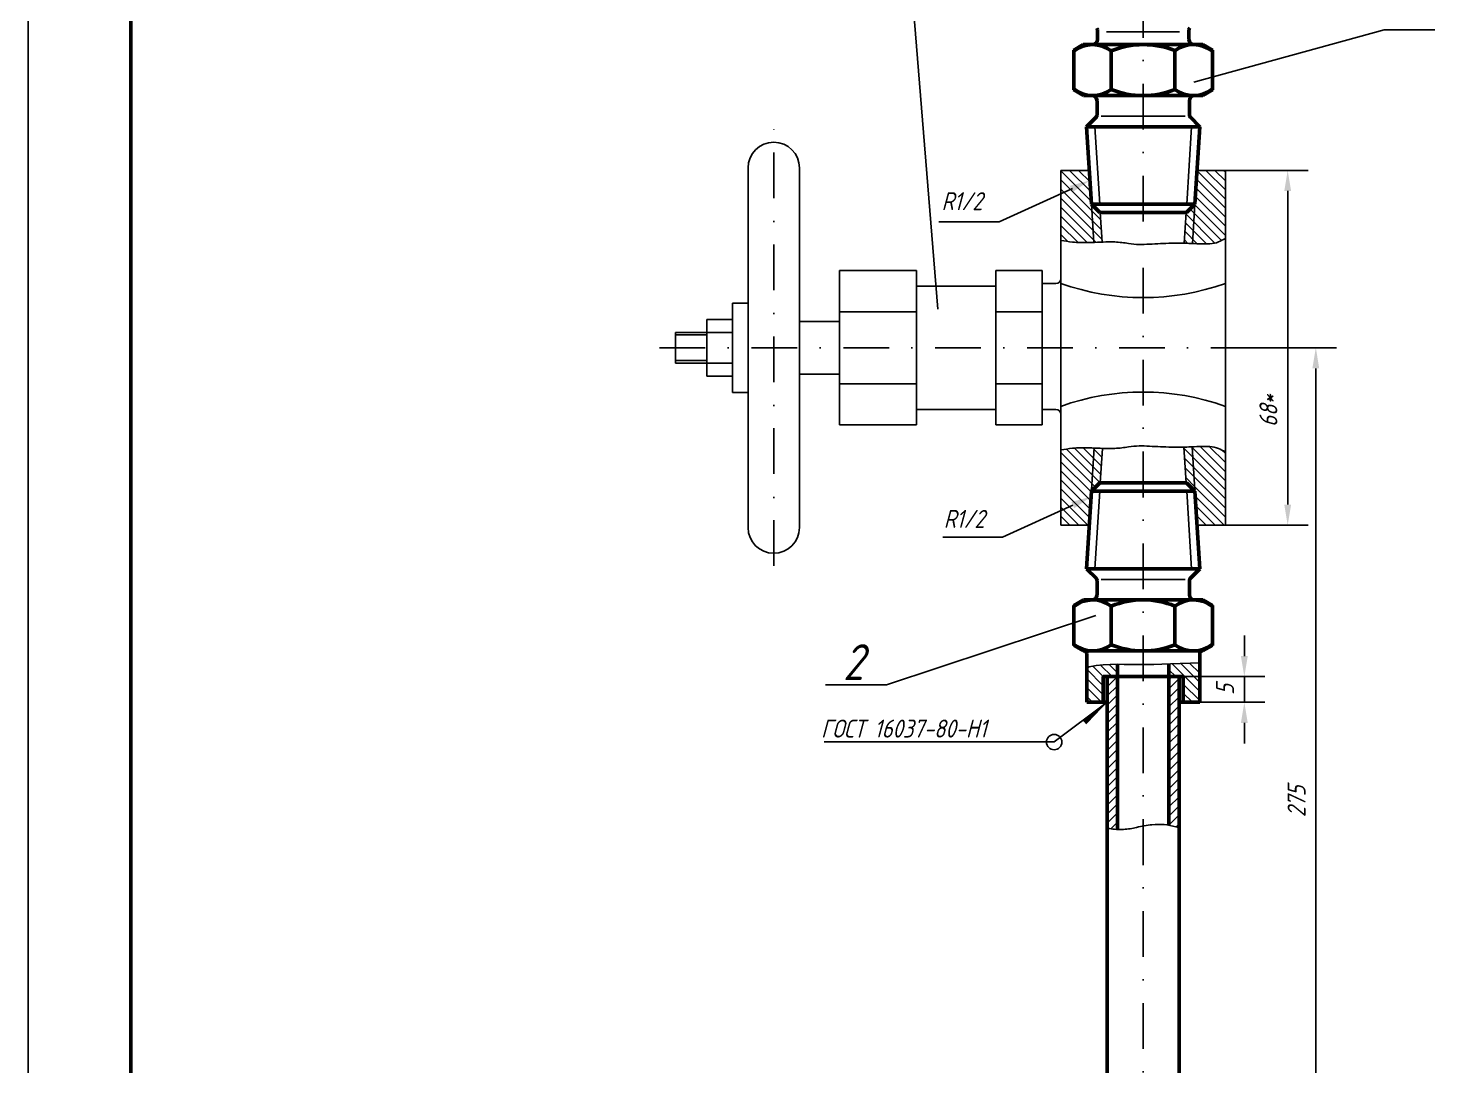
# Model space of a CAD drawing. Header units: inches. Extents: x 0 to 1949, y 0 to 841.
# Drawn here: x 0 to 273.7, y 419.9 to 621.8 of the extents above; entities that cross this region are included whole.
import ezdxf

# ---------------------------------------------------------------- set-up
doc = ezdxf.new("R2010")
doc.units = ezdxf.units.IN
doc.header["$LTSCALE"] = 0.7
doc.header["$MEASUREMENT"] = 0
doc.linetypes.add('DASHDOT', pattern=[25.4, 12.7, -6.35, 0, -6.35])
doc.styles.get("Standard").update_dxf_attribs({"font": 'romand.shx', "width": 0.8, "oblique": 15, "height": 3.5})
doc.dimstyles.get("Standard").update_dxf_attribs({"dimtxt": 3.5, "dimasz": 4, "dimexe": 4, "dimexo": 0, "dimgap": 2, "dimtad": 1, "dimdec": 0, "dimdsep": 46, "dimtxsty": 'Standard', "dimcen": 0.09, "dimadec": 0, "dimazin": 0, "dimtfac": 1, "dimtdec": 0, "dimtmove": 0, "dimatfit": 3, "dimfxl": 0, "dimtolj": 1, "dimtzin": 0, "dimlwd": 25, "dimlwe": 25, "dimarcsym": 0})
pattern_1 = [(135, (-43.1092, 44.3526), (-0.8838835, -0.8838835), [])]

# ---------------------------------------------------------------- blocks, each defined once
blk = doc.blocks.new('*D473')
at = {"color": 0, "linetype": 'Continuous', "lineweight": 25}
for p, q in [((236.65, 499.65), (236.65, 503.65)), ((224.77, 495.65), (240.65, 495.65)), ((236.65, 495.65), (236.65, 490.65)), ((224.77, 490.65), (240.65, 490.65)), ((236.65, 486.65), (236.65, 482.65))]:
    blk.add_line(p, q, dxfattribs=at)
for points in [[(235.98, 499.65), (237.31, 499.65), (236.65, 495.65)], [(235.98, 486.65), (237.31, 486.65), (236.65, 490.65)]]:
    blk.add_solid(points, dxfattribs=at)
at = {"layer": 'DEFPOINTS', "color": 0, "linetype": 'Continuous', "lineweight": 25}
for p in [(224.77, 495.65), (224.77, 490.65), (236.65, 490.65)]:
    blk.add_point(p, dxfattribs=at)
at = {"color": 0, "linetype": 'Continuous', "lineweight": 25, "insert": (232.9, 493.15), "char_height": 3.5, "attachment_point": 5, "rotation": 90}
blk.add_mtext('\\A1;5', dxfattribs=at)
blk = doc.blocks.new('*D474')
at = {"color": 0, "linetype": 'Continuous', "lineweight": 25}
for p, q in [((232.95, 559.61), (254.56, 559.61)), ((250.56, 288.64), (250.56, 555.61)), ((223.97, 284.64), (254.56, 284.64))]:
    blk.add_line(p, q, dxfattribs=at)
for points in [[(249.89, 555.61), (251.22, 555.61), (250.56, 559.61)], [(249.89, 288.64), (251.22, 288.64), (250.56, 284.64)]]:
    blk.add_solid(points, dxfattribs=at)
at = {"layer": 'DEFPOINTS', "color": 0, "linetype": 'Continuous', "lineweight": 25}
for p in [(232.95, 559.61), (250.56, 559.61), (223.97, 284.64)]:
    blk.add_point(p, dxfattribs=at)
at = {"color": 0, "linetype": 'Continuous', "lineweight": 25, "insert": (246.81, 471.39), "char_height": 3.5, "attachment_point": 5, "rotation": 90}
blk.add_mtext('\\A1;275', dxfattribs=at)
blk = doc.blocks.new('*D475')
at = {"color": 0, "linetype": 'Continuous', "lineweight": 25}
for p, q in [((232.95, 594.11), (249.08, 594.11)), ((245.08, 590.11), (245.08, 529.11)), ((232.95, 525.11), (249.08, 525.11))]:
    blk.add_line(p, q, dxfattribs=at)
for points in [[(244.42, 590.11), (245.75, 590.11), (245.08, 594.11)], [(244.42, 529.11), (245.75, 529.11), (245.08, 525.11)]]:
    blk.add_solid(points, dxfattribs=at)
at = {"layer": 'DEFPOINTS', "color": 0, "linetype": 'Continuous', "lineweight": 25}
for p in [(232.95, 594.11), (232.95, 525.11), (245.08, 525.11)]:
    blk.add_point(p, dxfattribs=at)
at = {"color": 0, "linetype": 'Continuous', "lineweight": 25, "insert": (241.33, 547.36), "char_height": 3.5, "attachment_point": 5, "rotation": 90}
blk.add_mtext('\\A1;68*', dxfattribs=at)

msp = doc.modelspace()

# ---------------------------------------------------------------- hatches: boundary and pattern name
at = {"linetype": 'Continuous', "lineweight": 25}
h = msp.add_hatch(dxfattribs=at)
h.set_pattern_fill('ANSI31', color=256, scale=10, angle=90, style=0)
h.set_pattern_definition(pattern_1)
h.paths.add_polyline_path([(232.95, 594.11), (227.45, 594.11), (227.03, 587.51), (226.56, 579.88, 0.013374), (229.94, 579.83, 0.103314), (231.62, 580.21, 0.018147), (232.95, 580.87)])
h.paths.add_polyline_path([(227.03, 587.51), (225.42, 585.91), (225.33, 585.91), (224.96, 579.95, -0.005152), (225.86, 579.91, 0.002755), (226.56, 579.88)])
h.paths.add_polyline_path([(208.61, 585.91), (208.52, 585.91), (206.91, 587.51), (207.37, 580.11, 0.005074), (208.97, 580.17)])
h.paths.add_polyline_path([(206.91, 587.51), (206.49, 594.11), (200.95, 594.11), (200.95, 580.49, 0.010158), (203.19, 580.17, 0.030036), (204.8, 580.07, 0.008147), (207.37, 580.11)])
h = msp.add_hatch(dxfattribs=at)
h.set_pattern_fill('ANSI31', color=256, scale=10, angle=90, style=0)
h.set_pattern_definition(pattern_1)
h.paths.add_polyline_path([(207.43, 540.12, 0.008345), (204.8, 540.16, 0.030036), (203.19, 540.06, 0.010158), (200.95, 539.74), (200.95, 539.24), (200.95, 525.11), (206.49, 525.11), (206.91, 531.71)])
h.paths.add_polyline_path([(209.03, 540.05, 0.005074), (207.43, 540.12), (206.91, 531.71), (208.52, 533.31), (208.61, 533.31)])
h.paths.add_polyline_path([(226.49, 540.35, 0.002508), (225.86, 540.32, -0.005508), (224.9, 540.28), (225.33, 533.31), (225.42, 533.31), (227.03, 531.71)])
h.paths.add_polyline_path([(232.95, 539.36, 0.018147), (231.62, 540.02, 0.103314), (229.94, 540.4, 0.013621), (226.49, 540.35), (227.08, 530.93), (227.45, 525.11), (232.95, 525.11)])
h = msp.add_hatch(dxfattribs=at)
h.set_pattern_fill('ANSI31', color=256, scale=10, angle=90, style=0)
h.set_pattern_definition(pattern_1)
h.paths.add_polyline_path([(227.97, 498.3), (226.16, 498.27), (224.14, 498.22), (222.29, 498.16), (221.97, 498.14), (221.97, 495.65), (224.77, 495.65), (224.77, 490.65), (227.97, 490.65)])
h.paths.add_polyline_path([(209.17, 495.65), (211.97, 495.65), (211.97, 498.05), (211.89, 498.05), (210.52, 498.03), (209.16, 497.96), (207.8, 497.79), (206.44, 497.52), (205.97, 497.38), (205.97, 490.65), (209.17, 490.65)])
h = msp.add_hatch(dxfattribs=at)
h.set_pattern_fill('ANSI31', color=256, scale=10, style=0)
h.set_pattern_definition([(45, (-43.1092, 44.3526), (-0.8838835, 0.8838835), [])])
h.paths.add_polyline_path([(209.97, 466.21, 0.005268), (210.36, 466.12, 0.040255), (211.97, 465.91), (211.97, 495.65), (209.97, 495.65)])
h.paths.add_polyline_path([(221.97, 466.74, -0.026699), (223.32, 466.45, -0.007944), (223.97, 466.26), (223.97, 495.65), (221.97, 495.65)])

# ---------------------------------------------------------------- linework, layer by layer
for p, q in [((0, 841), (0, 0)), ((209.83, 621.08), (216.95, 621.08)), ((210.32, 621.08), (223.78, 621.08)), ((224.06, 621.08), (216.95, 621.08)), ((228.59, 618.58), (230.45, 617.51)), ((230.45, 617.51), (230.45, 610.71)), ((205.35, 608.66), (216.95, 608.66)), ((216.95, 608.66), (205.35, 608.66)), ((216.99, 608.66), (205.4, 608.66)), ((207.21, 608.66), (205.4, 608.66)), ((205.4, 608.66), (206.99, 608.66)), ((216.95, 608.66), (228.54, 608.66)), ((226.73, 608.66), (228.54, 608.66)), ((228.54, 608.66), (226.95, 608.66)), ((228.54, 608.66), (230.45, 609.76)), ((208.81, 604.66), (216.99, 604.66)), ((225.13, 604.66), (216.95, 604.66)), ((140.08, 524.63), (140.08, 594.6)), ((150.08, 524.63), (150.08, 594.6)), ((200.95, 594.11), (200.95, 539.74)), ((200.95, 594.11), (200.95, 539.24)), ((232.95, 594.11), (232.95, 539.36)), ((203.24, 590.6), (188.91, 584.11)), ((216.97, 585.91), (208.6, 585.91)), ((216.97, 585.91), (225.34, 585.91)), ((157.86, 544.61), (157.86, 574.61)), ((172.86, 544.61), (172.86, 574.61)), ((188.31, 544.61), (188.31, 574.61)), ((197.31, 544.61), (197.31, 574.61)), ((199.95, 572.11), (197.31, 572.11)), ((178.31, 571.61), (172.86, 571.61)), ((175.27, 571.61), (188.31, 571.61)), ((137.08, 550.94), (137.08, 568.28)), ((140.08, 568.28), (137.08, 568.28)), ((132.08, 554.11), (132.08, 565.11)), ((132.08, 565.11), (137.08, 565.11)), ((157.86, 564.74), (150.08, 564.74)), ((125.94, 556.61), (125.94, 562.61)), ((125.94, 562.61), (137.08, 562.61)), ((125.94, 562.11), (132.08, 562.11)), ((125.94, 557.11), (132.08, 557.11)), ((125.94, 556.61), (137.08, 556.61)), ((132.08, 554.11), (137.08, 554.11)), ((157.86, 554.48), (150.08, 554.48)), ((140.08, 550.94), (137.08, 550.94)), ((178.31, 547.61), (172.86, 547.61)), ((175.27, 547.61), (188.31, 547.61)), ((199.95, 547.61), (197.31, 547.61)), ((200.95, 525.11), (200.95, 547.11)), ((232.95, 525.11), (232.95, 547.18)), ((216.97, 533.31), (208.6, 533.31)), ((216.97, 533.31), (225.34, 533.31)), ((203.26, 529.01), (189.61, 522.79)), ((208.81, 514.57), (216.99, 514.57)), ((225.13, 514.57), (216.95, 514.57)), ((205.35, 510.57), (216.95, 510.57)), ((216.95, 510.57), (205.35, 510.57)), ((216.99, 510.57), (205.4, 510.57)), ((207.21, 510.57), (205.4, 510.57)), ((205.4, 510.57), (206.99, 510.57)), ((216.95, 510.57), (228.54, 510.57)), ((226.73, 510.57), (228.54, 510.57)), ((228.54, 510.57), (226.95, 510.57)), ((228.54, 510.57), (230.45, 509.47)), ((230.45, 501.72), (230.45, 508.51)), ((228.59, 500.65), (230.45, 501.72)), ((209.97, 490.65), (199.65, 482.96))]:
    msp.add_line(p, q)
at = {"lineweight": 50}
for p, q in [((20, 836), (20, 5)), ((205.3, 618.58), (203.45, 617.51)), ((203.45, 617.51), (203.45, 609.76)), ((205.3, 618.58), (228.59, 618.58)), ((210.76, 617.37), (210.76, 609.86)), ((223.13, 617.4), (223.13, 609.86)), ((228.59, 618.58), (230.45, 617.51)), ((230.45, 617.51), (230.45, 609.76)), ((205.35, 608.66), (203.45, 609.76)), ((205.4, 608.66), (216.99, 608.66)), ((228.54, 608.66), (216.95, 608.66)), ((228.54, 608.66), (230.45, 609.76)), ((216.97, 602.61), (205.96, 602.61)), ((216.97, 602.61), (227.98, 602.61)), ((216.97, 587.51), (206.91, 587.51)), ((216.97, 585.91), (208.52, 585.91)), ((216.97, 587.51), (227.03, 587.51)), ((216.97, 585.91), (225.42, 585.91)), ((216.97, 531.71), (206.91, 531.71)), ((216.97, 533.31), (208.52, 533.31)), ((216.97, 533.31), (225.42, 533.31)), ((216.97, 531.71), (227.03, 531.71)), ((216.97, 516.61), (205.96, 516.61)), ((216.97, 516.61), (227.98, 516.61)), ((205.35, 510.57), (203.45, 509.47)), ((203.45, 501.72), (203.45, 509.47)), ((205.4, 510.57), (216.99, 510.57)), ((210.76, 501.86), (210.76, 509.37)), ((228.54, 510.57), (216.95, 510.57)), ((223.13, 501.82), (223.13, 509.37)), ((228.54, 510.57), (230.45, 509.47)), ((230.45, 501.72), (230.45, 509.47)), ((205.3, 500.65), (203.45, 501.72)), ((228.59, 500.65), (230.45, 501.72)), ((205.3, 500.65), (228.59, 500.65)), ((209.17, 495.65), (209.17, 490.65)), ((209.17, 495.65), (224.77, 495.65)), ((209.97, 495.65), (209.97, 366.72)), ((211.97, 495.65), (211.97, 465.91)), ((221.97, 495.65), (221.97, 466.74)), ((223.97, 495.65), (223.97, 366.77)), ((224.77, 495.65), (224.77, 490.65)), ((205.97, 490.65), (209.97, 490.65)), ((223.97, 490.65), (227.97, 490.65))]:
    msp.add_line(p, q, dxfattribs=at)
at = {"linetype": 'DASHDOT'}
for p, q in [((216.97, 771.85), (216.97, 202.63)), ((145.08, 517.18), (145.08, 603.53)), ((122.87, 559.61), (238.18, 559.61))]:
    msp.add_line(p, q, dxfattribs=at)
at = {"linetype": 'Continuous', "lineweight": 25}
for p, q in [((171.54, 634.28), (177.03, 567.15)), ((207.57, 602.61), (208.51, 587.51)), ((226.38, 602.61), (225.43, 587.51)), ((206.91, 587.51), (207.37, 580.07)), ((208.61, 585.91), (208.97, 580.17)), ((225.33, 585.91), (224.96, 579.95)), ((227.03, 587.51), (226.56, 579.85)), ((206.86, 530.93), (207.43, 540.12)), ((208.61, 533.31), (209.03, 540.05)), ((225.33, 533.31), (224.9, 540.25)), ((227.08, 530.93), (226.49, 540.35)), ((207.57, 516.61), (208.51, 531.71)), ((226.38, 516.61), (225.43, 531.71)), ((199.65, 482.96), (154.86, 482.96))]:
    msp.add_line(p, q, dxfattribs=at)
at = {"color": 1, "linetype": 'Continuous', "lineweight": 50}
for p, q in [((208.07, 621.43), (208.07, 619.58)), ((225.87, 621.47), (225.87, 619.58))]:
    msp.add_line(p, q, dxfattribs=at)
at = {"lineweight": 25}
for p, q in [((226.79, 611.24), (263.83, 621.45)), ((263.83, 621.45), (273.72, 621.45)), ((188.91, 584.11), (177.2, 584.11)), ((189.61, 522.79), (177.95, 522.79)), ((207.72, 507.52), (167, 494.04)), ((167, 494.04), (155.12, 494.04))]:
    msp.add_line(p, q, dxfattribs=at)
at = {"linetype": 'Continuous', "lineweight": 50}
for p, q in [((205.35, 608.66), (216.95, 608.66)), ((207.99, 607.66), (207.99, 604.87)), ((225.95, 607.66), (225.95, 604.87)), ((205.96, 602.61), (207.85, 604.51)), ((205.96, 602.61), (206.91, 587.51)), ((227.98, 602.61), (226.09, 604.51)), ((227.98, 602.61), (227.03, 587.51)), ((206.91, 587.51), (208.52, 585.91)), ((227.03, 587.51), (225.42, 585.91)), ((205.96, 516.61), (206.91, 531.71)), ((206.91, 531.71), (208.52, 533.31)), ((227.03, 531.71), (225.42, 533.31)), ((227.98, 516.61), (227.03, 531.71)), ((205.96, 516.61), (207.85, 514.71)), ((227.98, 516.61), (226.09, 514.71)), ((207.99, 511.57), (207.99, 514.36)), ((225.95, 511.57), (225.95, 514.36)), ((205.35, 510.57), (216.95, 510.57)), ((205.97, 500.15), (205.97, 490.65)), ((227.97, 500.15), (227.97, 490.65)), ((211.97, 498.05), (211.97, 495.65)), ((221.97, 498.14), (221.97, 495.65))]:
    msp.add_line(p, q, dxfattribs=at)
at = {"linetype": 'Continuous'}
for p, q in [((205.4, 608.66), (216.99, 608.66)), ((228.54, 608.66), (216.95, 608.66)), ((200.95, 594.11), (206.51, 594.11)), ((227.37, 594.11), (232.95, 594.11)), ((157.86, 574.61), (172.86, 574.61)), ((188.31, 574.61), (197.31, 574.61)), ((157.86, 566.61), (172.86, 566.61)), ((188.31, 566.61), (197.31, 566.61)), ((157.86, 552.61), (172.86, 552.61)), ((188.31, 552.61), (197.31, 552.61)), ((157.86, 544.61), (172.86, 544.61)), ((188.31, 544.61), (197.31, 544.61)), ((200.95, 525.11), (206.49, 525.11)), ((227.45, 525.11), (232.95, 525.11)), ((205.4, 510.57), (216.99, 510.57)), ((228.54, 510.57), (216.95, 510.57))]:
    msp.add_line(p, q, dxfattribs=at)
for points, format in [([(200.95, 580.49, 0.010158), (203.19, 580.17, 0.030036), (204.8, 580.07, 0.013798), (209.15, 580.18, -0.026226), (211.44, 580.19, -0.02831), (214.14, 579.9, 0.037565), (216.18, 579.71, 0.018986), (218.19, 579.76, -0.008915), (222.47, 579.95, -0.019358), (225.86, 579.91, 0.01613), (229.94, 579.83, 0.103314), (231.62, 580.21, 0.018147), (232.95, 580.87)], "xyb"), ([(200.95, 539.74, -0.010158), (203.19, 540.06, -0.030036), (204.8, 540.16, -0.013798), (209.15, 540.04, 0.026226), (211.44, 540.04, 0.02831), (214.14, 540.33, -0.037565), (216.18, 540.52, -0.018986), (218.19, 540.47, 0.008915), (222.47, 540.28, 0.019358), (225.86, 540.32, -0.01613), (229.94, 540.4, -0.103314), (231.62, 540.02, -0.018147), (232.95, 539.36)], "xyb"), ([(209.97, 490.65, 0, 1, 0), (205.55, 486.74, 1, 1, 0)], "xyseb"), ([(209.97, 466.21, 0.005268), (210.36, 466.12, 0.069654), (213.16, 465.92, 0.045006), (215.68, 466.32, -0.037919), (218.68, 466.84, -0.090658), (223.32, 466.45, -0.007944), (223.97, 466.26)], "xyb")]:
    msp.add_lwpolyline(points, format=format)
at = {"linetype": 'Continuous', "lineweight": 25}
msp.add_lwpolyline([(205.97, 497.38), (206.44, 497.52), (207.8, 497.79), (209.16, 497.96), (210.52, 498.03), (211.89, 498.05), (213.26, 498.03), (214.66, 498), (216.07, 497.98), (217.51, 497.99), (219.01, 498.03), (220.59, 498.09), (222.29, 498.16), (224.14, 498.22), (226.16, 498.27), (227.97, 498.3)], dxfattribs=at)
msp.add_circle((199.65, 482.91), 1.5)
at = {"linetype": 'Continuous', "lineweight": 50}
for centre, radius, start, end in [((207.57, 621.43), 0.5, 0, 45), ((226.37, 621.47), 0.5, 135, 180), ((207.07, 619.58), 1, 270, 0), ((226.87, 619.58), 1, 180, 270), ((216.99, 601.98), 16.6, 68.2799, 112.0289), ((206.99, 607.66), 1, 360, 90), ((216.95, 625.24), 16.58, 248.1012, 291.8988), ((226.95, 607.66), 1, 90, 180), ((207.49, 604.87), 0.5, 315.2303, 360), ((226.45, 604.87), 0.5, 180, 224.7697), ((207.49, 514.36), 0.5, 0, 44.7697), ((226.45, 514.36), 0.5, 135.2303, 180), ((206.99, 511.57), 1, 270, 0), ((216.95, 493.99), 16.58, 68.1012, 111.8988), ((226.95, 511.57), 1, 180, 270), ((216.99, 517.25), 16.6, 247.9711, 291.7201), ((205.47, 500.15), 0.5, 0, 90), ((228.47, 500.15), 0.5, 90, 180)]:
    msp.add_arc(centre, radius, start, end, dxfattribs=at)
at = {"lineweight": 50}
for centre, start, end in [((207.14, 612.54), 53.0991, 127.7431), ((226.71, 612.54), 51.7166, 126.3704), ((207.16, 614.7), 231.9873, 306.6352), ((226.73, 614.7), 233.3648, 308.0127), ((207.16, 504.53), 53.3648, 128.0127), ((226.73, 504.53), 51.9873, 126.6352), ((207.14, 506.68), 232.2569, 306.9009), ((226.71, 506.68), 233.6296, 308.2834)]:
    msp.add_arc(centre, 6.03, start, end, dxfattribs=at)
for centre, radius, start, end in [((145.08, 594.6), 5, 0, 180), ((199.95, 573.11), 1, 270, 0), ((216.95, 616.75), 47.39, 250.267, 289.733), ((216.95, 503.61), 47.39, 70.267, 109.733), ((199.95, 546.61), 1, 0, 90), ((145.08, 524.63), 5, 180, 0)]:
    msp.add_arc(centre, radius, start, end)
for points in [[(202.67, 591.11), (203.22, 589.9), (206.59, 592.15)], [(202.99, 529.62), (203.54, 528.4), (206.9, 530.67)]]:
    msp.add_solid(points)
at = {"layer": 'DEFPOINTS', "color": 0, "linetype": 'ByBlock'}
for p in [(207.79, 608.66), (207.84, 608.66), (226.1, 608.66), (145.08, 599.6), (125.94, 559.61), (232.95, 525.11), (145.08, 519.63), (207.79, 510.57), (207.84, 510.57), (226.1, 510.57), (30.74, 476.1)]:
    msp.add_point(p, dxfattribs=at)

# ---------------------------------------------------------------- texts
at = {"linetype": 'Continuous', "lineweight": 25, "oblique": 15, "width": 0.8}
msp.add_text('ГОСТ 16037-80-Н1', height=3.5, dxfattribs=at).set_placement((154.28, 483.79))
at = {"lineweight": 25, "char_height": 3.5, "width": 32.719, "attachment_point": 1}
for insert in [(177.73, 589.87), (178.15, 528.07)]:
    msp.add_mtext('R1/2', dxfattribs=dict(at, insert=insert))
at = {"lineweight": 35, "insert": (158.55, 501.96), "char_height": 7, "width": 25.8231, "attachment_point": 1}
msp.add_mtext('2', dxfattribs=at)

# ---------------------------------------------------------------- dimensions: what is measured, and where the dimension line sits
at = {"linetype": 'Continuous', "lineweight": 25}
for base, p1, p2, text, picture, middle in [((245.08, 525.11), (232.95, 594.11), (232.95, 525.11), '68*', '*D475', (245.08, 547.36)), ((250.56, 559.61), (223.97, 284.64), (232.95, 559.61), '275', '*D474', (250.56, 471.39)), ((236.65, 490.65), (224.77, 495.65), (224.77, 490.65), '5', '*D473', (236.65, 493.15))]:
    dim = msp.add_linear_dim(base=base, p1=p1, p2=p2, angle=90, text=text, dimstyle='Standard', override={"dimscale": 1}, dxfattribs=at)
    dim.commit()
    dim.dimension.update_dxf_attribs({"geometry": picture, "text_midpoint": middle, "dimtype": 160})

doc.saveas('drawing.dxf')
